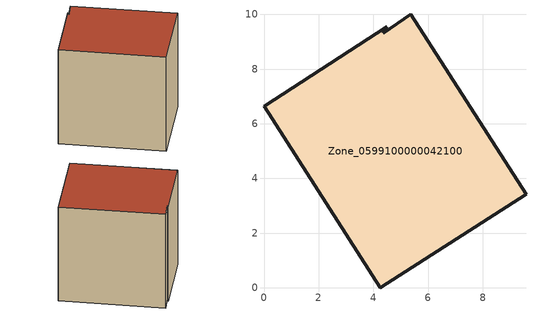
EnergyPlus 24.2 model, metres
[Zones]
Zone_0599100000042100
 floor ground (C_G): 4.5,9.54 4.37,9.3 5.36,10.01 9.58,3.42 4.25,0 0,6.65 z0
 wall outside (C_F): 4.25,0 9.58,3.42 5.36,10.01 4.37,9.3 4.5,9.54 0,6.65 4.25,0 z0:7.85
 roof outside (C_R): 4.37,9.3 4.5,9.54 0,6.65 4.25,0 9.58,3.42 5.36,10.01 z7.85
[BUILDING]
Pand.0599100000042100: North Axis=0; Terrain=City; Loads Convergence Tolerance Value=0.04; Temperature Convergence Tolerance Value=0.4; Solar Distribution=FullExterior; Maximum Number of Warmup Days=25; Minimum Number of Warmup Days=1
[Site:Location]
Rotterdam.The.Hague.AP_ZH_NLD Design_Conditions: Latitude=51.96; Longitude=4.45; Time Zone=1; Elevation=-4.5
[SITE:GROUNDTEMPERATURE:BUILDINGSURFACE]
18, 18, 18, 18, 18, 18, 18, 18, 18, 18, 18, 18
[MATERIAL] Thermal Absorptance=0.9; Solar Absorptance=0.7; Visible Absorptance=0.7
Name | Roughness | Thickness | Conductivity | Density | Specific Heat
G.TC.1946-1964 | MediumSmooth | 0.15 | 1 | 540 | 1210
F.TC.1946-1964 | Rough | 0.3 | 0.857143 | 1920 | 840
R.TC.1946-1964 | MediumRough | 0.2 | 0.235294 | 1500 | 1000
[CONSTRUCTION]
C_G: G.TC.1946-1964
C_F: F.TC.1946-1964
C_R: R.TC.1946-1964
[ZONE]
Zone_0599100000042100: Type=1; Multiplier=1; Ceiling Height=Autocalculate; Volume=Autocalculate; Floor Area=autocalculate; Part of Total Floor Area=Yes
[ZONEINFILTRATION:DESIGNFLOWRATE]
Infil_Zone_0599100000042100: Zone or ZoneList or Space or SpaceList=Zone_0599100000042100; Schedule=AlwaysOn; Design Flow Rate Calculation Method=Flow/Area; Flow Rate per Floor Area=0.003; Constant Term Coefficient=1; Temperature Term Coefficient=0; Velocity Term Coefficient=0; Velocity Squared Term Coefficient=0
[HVACTEMPLATE:ZONE:IDEALLOADSAIRSYSTEM]
Zone_0599100000042100: Maximum Heating Supply Air Temperature=50; Minimum Cooling Supply Air Temperature=13; Maximum Heating Supply Air Humidity Ratio=0.0156; Minimum Cooling Supply Air Humidity Ratio=0.0077; Heating Limit=NoLimit; Cooling Limit=NoLimit; Dehumidification Control Type=ConstantSensibleHeatRatio; Cooling Sensible Heat Ratio=0.7; Dehumidification Setpoint=60; Humidification Control Type=None; Humidification Setpoint=30; Outdoor Air Method=None; Outdoor Air Flow Rate per Person=0.00944; Outdoor Air Flow Rate per Zone Floor Area=0; Outdoor Air Flow Rate per Zone=0; Demand Controlled Ventilation Type=None; Outdoor Air Economizer Type=NoEconomizer; Heat Recovery Type=None; Sensible Heat Recovery Effectiveness=0.7; Latent Heat Recovery Effectiveness=0.65
[ZONECONTROL:THERMOSTAT]
ThermostatControl_Zone_0599100000042100: Zone or ZoneList=Zone_0599100000042100; Control Type Schedule=DualSetpointControlType; Control 1=Thermostat_Zone_0599100000042100; Temperature Difference Between Cutout And Setpoint=0
[THERMOSTATSETPOINT:DUALSETPOINT]
Thermostat_Zone_0599100000042100: Heating Setpoint Temperature Schedule=HeatingSetpoint_Zone_0599100000042100; Cooling Setpoint Temperature Schedule=CoolingSetpoint_Zone_0599100000042100
[SCHEDULE:COMPACT]
HeatingSetpoint_Zone_0599100000042100: Through: 12/31, For: AllDays, Until: 24:00, 21
CoolingSetpoint_Zone_0599100000042100: Through: 12/31, For: AllDays, Until: 24:00, 24
DualSetpointControlType: Through: 12/31, For: AllDays, Until: 24:00, 4
AlwaysOn: Through: 12/31, For: AllDays, Until: 24:00, 1
